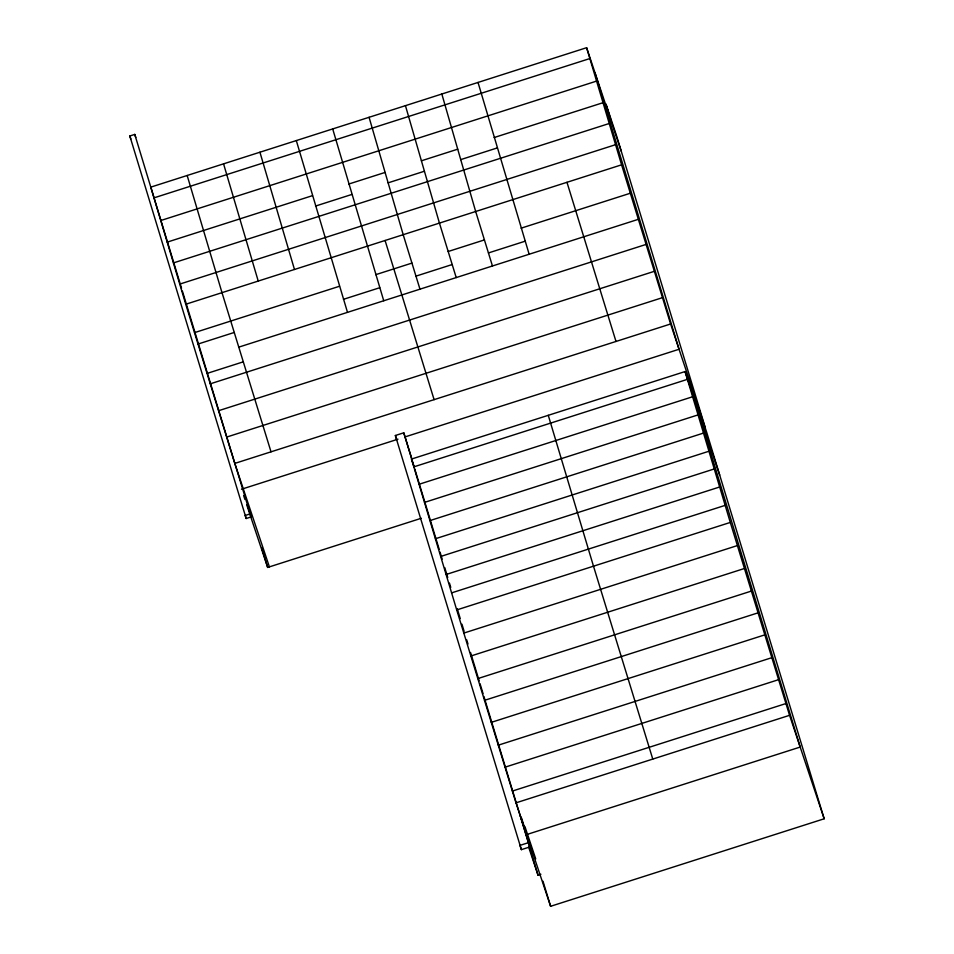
<?xml version="1.0" encoding="UTF-8"?>
<svg xmlns="http://www.w3.org/2000/svg" width="954" height="954" viewBox="0 0 954 954"><rect width="100%" height="100%" fill="white"/><g stroke="black" fill="none" stroke-linecap="round" stroke-linejoin="round"><path stroke-width="1.43" d="M182.393 291.089L251.14 516.925L246.192 518.511L129.827 135.993L134.764 134.407L135.778 137.436M621.233 151.161L586.615 47.7L150.792 187.127L185.756 304.254L234.779 463.417L269.398 566.867M153.999 197.86L589.858 58.552M160.761 220.529L596.584 81.102M167.212 242.125L312.471 195.653M348.782 184.039L385.094 172.424M421.406 160.797L457.729 149.182M494.148 137.531L603.035 102.698M315.524 206.064L351.823 194.461M388.123 182.846L424.423 171.231M460.734 159.616L497.201 147.953M173.413 262.922L609.248 123.495M179.746 284.101L615.568 144.686M185.756 304.254L621.579 164.827L586.615 47.7M194.497 332.648L339.469 286.272M375.709 274.68L411.949 263.089M448.189 251.498L484.429 239.907M521.111 228.173L630.332 193.233M198.015 344.048L234.255 332.457M343.476 299.317L379.716 287.726M415.956 276.135L452.196 264.532M488.448 252.941L525.129 241.207M238.774 347.137L638.357 219.313M207.054 373.419L243.294 361.828M210.262 383.83L646.096 244.415M218.549 410.721L654.372 271.306M226.658 437.075L662.493 297.648M234.779 463.417L670.602 323.99L705.221 427.44L616.487 135.528L605.957 104.046L610.703 119.679M520.24 815.527L529.792 846.949L521.385 849.644L395.361 435.501L403.769 432.806L411.949 459.268M241.505 489.235L397.973 439.186M405.068 436.908L679.057 349.259M702.848 424.697L689.79 381.767L706.628 432.079L824.173 818.782L550.613 906.3L515.995 802.839L456.716 609.94L411.496 459.065L685.067 371.559L719.674 475.009M413.833 466.864L687.405 379.358M419.056 484.274L692.616 396.757M424.482 502.412L698.054 414.895M246.74 504.881L267.669 567.427L421.298 518.272M429.944 520.598L703.503 433.08M435.382 538.76L708.953 451.242M440.688 556.468L714.248 468.951M446.09 574.511L719.662 486.993M451.6 592.875L725.171 505.358M456.716 609.94L730.287 522.434L685.067 371.559M463.823 633.086L737.394 545.569M470.871 656.006L744.442 568.489M477.811 678.592L751.382 591.075M484.501 700.355L758.06 612.838M491.262 722.369L764.834 634.851M498.274 745.181L771.846 657.676M505.036 767.183L778.607 679.665M512.381 791.057L785.941 703.551M515.995 802.839L789.566 715.321L824.173 818.782M526.62 834.583L800.179 747.065L695.681 403.292M483.916 696.468L528.373 842.692L519.954 845.387L521.385 849.644M528.659 847.152L538.032 875.188L540.882 874.269M411.496 459.065L414.31 467.496L403.769 432.806M395.361 435.501L396.792 439.758M524.938 826.629L535.719 858.862M528.373 842.692L529.792 846.949M129.827 135.993L130.829 139.022M251.14 516.925L250.127 513.896L245.178 515.482L246.192 518.511M243.64 495.615L244.916 499.443M621.579 164.827L670.602 323.99M566.974 182.297L615.998 341.46M529.148 254.241L478.026 82.438M492.455 265.987L475.676 211.514L441.833 94.017M456.215 277.578L439.436 223.105L405.45 105.655M419.975 289.169L403.196 234.696L369.079 117.294M385.082 240.491L434.106 399.654M383.735 300.76L332.696 128.933M347.494 312.352L296.312 140.572M271.019 451.814L221.996 292.663L187.175 175.488M730.287 522.434L789.566 715.321M652.774 759.086L593.495 566.187L548.276 415.312M594.962 72.647L678.95 348.937M542.993 881.234L550.613 906.3M521.623 818.115L526.703 834.833M414.74 468.903L439.174 549.254M440.032 552.08L442.167 559.127M444.743 567.582L447.736 577.444M449.453 583.097L450.753 587.342M457.216 608.604L460.222 618.526M461.951 624.19L464.109 631.286M466.685 639.788L467.985 644.033M470.56 652.536L479.182 680.882M480.041 683.72L483.058 693.641M529.589 847.426L538.032 875.188M261.646 547.632L267.669 567.427M134.764 134.407L181.534 288.239M223.558 163.85L258.236 281.072M259.929 152.211L294.476 269.481"/></g></svg>
